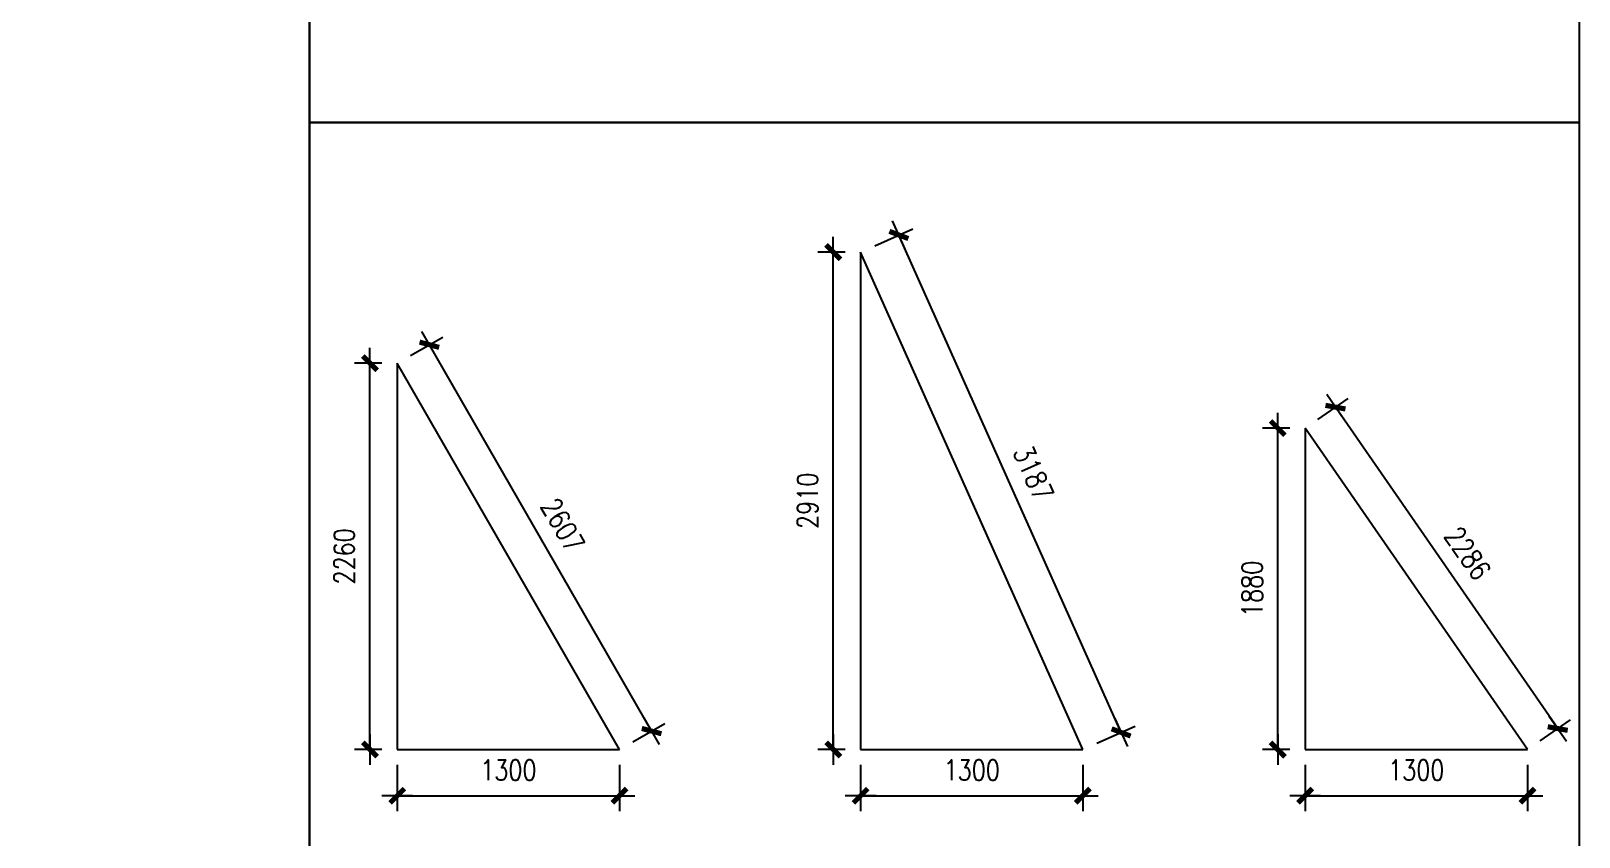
# Model space of a CAD drawing. Header units: millimetres. Extents: x 2287919 to 2522484, y -1845182 to -1736911.
# Drawn here: x 2503007 to 2512062, y -1777512 to -1772797 of the extents above; entities that cross this region are included whole.
import ezdxf

# ---------------------------------------------------------------- set-up
doc = ezdxf.new("R2010")
doc.units = ezdxf.units.MM
doc.header["$LTSCALE"] = 1000
doc.header["$PDMODE"] = 34
doc.styles.add('DIM_FONT', font='simplex.shx', dxfattribs={"width": 0.8, "bigfont": 'hztxt.shx'})
doc.dimstyles.new('WGH(1)', dxfattribs={"dimscale": 1.2, "dimtxt": 100, "dimasz": 0.5, "dimexe": 75, "dimexo": 75, "dimgap": 75, "dimtad": 1, "dimdec": 0, "dimzin": 0, "dimdsep": 46, "dimtxsty": 'DIM_FONT', "dimblk1": '_DIMX', "dimblk2": '_DIMX', "dimsah": 1, "dimcen": 0.09, "dimclrd": 3, "dimclre": 3, "dimclrt": 7, "dimadec": 0, "dimazin": 0, "dimtfac": 1, "dimtdec": 0, "dimtix": 1, "dimtmove": 2, "dimatfit": 3, "dimldrblk": '_DIMX', "dimfxl": 1, "dimtolj": 1, "dimtzin": 0, "dimarcsym": 0})

# ---------------------------------------------------------------- blocks, each defined once
blk = doc.blocks.new('_DIMX')
blk.add_line((-150, 0), (150, 0))
at = {"const_width": 50}
blk.add_lwpolyline([(-70, -70), (70, 70)], dxfattribs=at)
blk = doc.blocks.new('*D1783')
at = {"color": 3, "lineweight": -2}
for p, q in [((2505060, -1774740), (2504900, -1774740)), ((2504990, -1776999.4), (2504990, -1774740.6)), ((2505060, -1777000), (2504900, -1777000))]:
    blk.add_line(p, q, dxfattribs=at)
at = {"layer": 'Defpoints', "color": 0}
for p in [(2504990, -1774740), (2505150, -1774740), (2505150, -1777000)]:
    blk.add_point(p, dxfattribs=at)
at = {"color": 3, "lineweight": -2, "xscale": 0.6, "yscale": 0.6, "zscale": 0.6}
for p, rotation in [((2504990, -1774740), 90), ((2504990, -1777000), 270)]:
    blk.add_blockref('_DIMX', p, dxfattribs=dict(at, rotation=rotation))
at = {"color": 7, "insert": (2504840, -1775870), "char_height": 120, "attachment_point": 5, "rotation": 90, "style": 'DIM_FONT'}
blk.add_mtext('\\A1;2260', dxfattribs=at)
blk = doc.blocks.new('*D1784')
at = {"color": 3, "lineweight": -2}
for p, q in [((2505228, -1774695.1), (2505415.7, -1774587.2)), ((2506637.3, -1776891.5), (2505337.9, -1774632.6)), ((2506528, -1776955.1), (2506715.7, -1776847.2))]:
    blk.add_line(p, q, dxfattribs=at)
at = {"layer": 'Defpoints', "color": 0}
for p in [(2505337.6, -1774632.1), (2505150, -1774740), (2506450, -1777000)]:
    blk.add_point(p, dxfattribs=at)
at = {"color": 3, "lineweight": -2, "xscale": 0.6, "yscale": 0.6, "zscale": 0.6}
for p, rotation in [((2505337.6, -1774632.1), 119.9084273214051), ((2506637.6, -1776892.1), 299.9084273214051)]:
    blk.add_blockref('_DIMX', p, dxfattribs=dict(at, rotation=rotation))
at = {"color": 7, "insert": (2506117.7, -1775687.3), "char_height": 120, "attachment_point": 5, "rotation": 299.90843, "style": 'DIM_FONT'}
blk.add_mtext('\\A1;2607', dxfattribs=at)
blk = doc.blocks.new('*D1785')
at = {"color": 3, "lineweight": -2}
for p, q in [((2505150, -1777090), (2505150, -1777360)), ((2506450, -1777090), (2506450, -1777360)), ((2505150.6, -1777270), (2506449.4, -1777270))]:
    blk.add_line(p, q, dxfattribs=at)
at = {"layer": 'Defpoints', "color": 0}
for p in [(2505150, -1777000), (2506450, -1777000), (2506450, -1777270)]:
    blk.add_point(p, dxfattribs=at)
at = {"color": 3, "lineweight": -2, "xscale": 0.6, "yscale": 0.6, "zscale": 0.6, "rotation": 180}
blk.add_blockref('_DIMX', (2505150, -1777270), dxfattribs=at)
at = {"color": 3, "lineweight": -2, "xscale": 0.6, "yscale": 0.6, "zscale": 0.6}
blk.add_blockref('_DIMX', (2506450, -1777270), dxfattribs=at)
at = {"color": 7, "insert": (2505800, -1777120), "char_height": 120, "attachment_point": 5, "style": 'DIM_FONT'}
blk.add_mtext('\\A1;1300', dxfattribs=at)
blk = doc.blocks.new('*D1786')
at = {"color": 3, "lineweight": -2}
for p, q in [((2507770, -1774090), (2507610, -1774090)), ((2507700, -1776999.4), (2507700, -1774090.6)), ((2507770, -1777000), (2507610, -1777000))]:
    blk.add_line(p, q, dxfattribs=at)
at = {"layer": 'Defpoints', "color": 0}
for p in [(2507700, -1774090), (2507860, -1774090), (2507860, -1777000)]:
    blk.add_point(p, dxfattribs=at)
at = {"color": 3, "lineweight": -2, "xscale": 0.6, "yscale": 0.6, "zscale": 0.6}
for p, rotation in [((2507700, -1774090), 90), ((2507700, -1777000), 270)]:
    blk.add_blockref('_DIMX', p, dxfattribs=dict(at, rotation=rotation))
at = {"color": 7, "insert": (2507550, -1775545), "char_height": 120, "attachment_point": 5, "rotation": 90, "style": 'DIM_FONT'}
blk.add_mtext('\\A1;2910', dxfattribs=at)
blk = doc.blocks.new('*D1787')
at = {"color": 3, "lineweight": -2}
for p, q in [((2507860, -1777090), (2507860, -1777360)), ((2509160, -1777090), (2509160, -1777360)), ((2507860.6, -1777270), (2509159.4, -1777270))]:
    blk.add_line(p, q, dxfattribs=at)
at = {"layer": 'Defpoints', "color": 0}
for p in [(2507860, -1777000), (2509160, -1777000), (2509160, -1777270)]:
    blk.add_point(p, dxfattribs=at)
at = {"color": 3, "lineweight": -2, "xscale": 0.6, "yscale": 0.6, "zscale": 0.6, "rotation": 180}
blk.add_blockref('_DIMX', (2507860, -1777270), dxfattribs=at)
at = {"color": 3, "lineweight": -2, "xscale": 0.6, "yscale": 0.6, "zscale": 0.6}
blk.add_blockref('_DIMX', (2509160, -1777270), dxfattribs=at)
at = {"color": 7, "insert": (2508510, -1777120), "char_height": 120, "attachment_point": 5, "style": 'DIM_FONT'}
blk.add_mtext('\\A1;1300', dxfattribs=at)
blk = doc.blocks.new('*D1788')
at = {"color": 3, "lineweight": -2}
for p, q in [((2510370, -1775120), (2510210, -1775120)), ((2510300, -1776999.4), (2510300, -1775120.6)), ((2510370, -1777000), (2510210, -1777000))]:
    blk.add_line(p, q, dxfattribs=at)
at = {"layer": 'Defpoints', "color": 0}
for p in [(2510300, -1775120), (2510460, -1775120), (2510460, -1777000)]:
    blk.add_point(p, dxfattribs=at)
at = {"color": 3, "lineweight": -2, "xscale": 0.6, "yscale": 0.6, "zscale": 0.6}
for p, rotation in [((2510300, -1775120), 90), ((2510300, -1777000), 270)]:
    blk.add_blockref('_DIMX', p, dxfattribs=dict(at, rotation=rotation))
at = {"color": 7, "insert": (2510150, -1776060), "char_height": 120, "attachment_point": 5, "rotation": 90, "style": 'DIM_FONT'}
blk.add_mtext('\\A1;1880', dxfattribs=at)
blk = doc.blocks.new('*D1789')
at = {"color": 3, "lineweight": -2}
for p, q in [((2510534, -1775068.8), (2510711.5, -1774946.1)), ((2511937.1, -1776876.8), (2510637.8, -1774997.8)), ((2511834, -1776948.8), (2512011.5, -1776826.1))]:
    blk.add_line(p, q, dxfattribs=at)
at = {"layer": 'Defpoints', "color": 0}
for p in [(2510637.4, -1774997.3), (2510460, -1775120), (2511760, -1777000)]:
    blk.add_point(p, dxfattribs=at)
at = {"color": 3, "lineweight": -2, "xscale": 0.6, "yscale": 0.6, "zscale": 0.6}
for p, rotation in [((2510637.4, -1774997.3), 124.6634458535007), ((2511937.4, -1776877.3), 304.6634458535007)]:
    blk.add_blockref('_DIMX', p, dxfattribs=dict(at, rotation=rotation))
at = {"color": 7, "insert": (2511410.8, -1775852), "char_height": 120, "attachment_point": 5, "rotation": 304.66345, "style": 'DIM_FONT'}
blk.add_mtext('\\A1;2286', dxfattribs=at)
blk = doc.blocks.new('*D1790')
at = {"color": 3, "lineweight": -2}
for p, q in [((2510460, -1777090), (2510460, -1777360)), ((2511760, -1777090), (2511760, -1777360)), ((2510460.6, -1777270), (2511759.4, -1777270))]:
    blk.add_line(p, q, dxfattribs=at)
at = {"layer": 'Defpoints', "color": 0}
for p in [(2510460, -1777000), (2511760, -1777000), (2511760, -1777270)]:
    blk.add_point(p, dxfattribs=at)
at = {"color": 3, "lineweight": -2, "xscale": 0.6, "yscale": 0.6, "zscale": 0.6, "rotation": 180}
blk.add_blockref('_DIMX', (2510460, -1777270), dxfattribs=at)
at = {"color": 3, "lineweight": -2, "xscale": 0.6, "yscale": 0.6, "zscale": 0.6}
blk.add_blockref('_DIMX', (2511760, -1777270), dxfattribs=at)
at = {"color": 7, "insert": (2511110, -1777120), "char_height": 120, "attachment_point": 5, "style": 'DIM_FONT'}
blk.add_mtext('\\A1;1300', dxfattribs=at)
blk = doc.blocks.new('*D1791')
at = {"color": 3, "lineweight": -2}
for p, q in [((2507942.2, -1774053.3), (2508165.9, -1773953.3)), ((2509383.5, -1776899.5), (2508084, -1773990.6)), ((2509242.2, -1776963.3), (2509465.9, -1776863.3))]:
    blk.add_line(p, q, dxfattribs=at)
at = {"layer": 'Defpoints', "color": 0}
for p in [(2508083.8, -1773990), (2507860, -1774090), (2509160, -1777000)]:
    blk.add_point(p, dxfattribs=at)
at = {"color": 3, "lineweight": -2, "xscale": 0.6, "yscale": 0.6, "zscale": 0.6}
for p, rotation in [((2508083.8, -1773990), 114.0720061005447), ((2509383.8, -1776900), 294.0720061005447)]:
    blk.add_blockref('_DIMX', p, dxfattribs=dict(at, rotation=rotation))
at = {"color": 7, "insert": (2508870.7, -1775383.9), "char_height": 120, "attachment_point": 5, "rotation": 294.07201, "style": 'DIM_FONT'}
blk.add_mtext('\\A1;3187', dxfattribs=at)

msp = doc.modelspace()

# ---------------------------------------------------------------- linework, layer by layer
for p, q in [((2507860, -1774090), (2507860, -1777000)), ((2509160, -1777000), (2507860, -1774090)), ((2505150, -1774740), (2505150, -1777000)), ((2506450, -1777000), (2505150, -1774740)), ((2510460, -1775120), (2510460, -1777000)), ((2511760, -1777000), (2510460, -1775120)), ((2505150, -1777000), (2506450, -1777000)), ((2507860, -1777000), (2509160, -1777000)), ((2510460, -1777000), (2511760, -1777000))]:
    msp.add_line(p, q)
for points in [[(2449705.5, -1768081.5), (2504637, -1768081.5), (2504637, -1799252), (2449705.5, -1799252)], [(2504637, -1768081.5), (2512062, -1768081.5), (2512062, -1773331.5), (2504637, -1773331.5)], [(2504637, -1773331.5), (2512062, -1773331.5), (2512062, -1778581.5), (2504637, -1778581.5)]]:
    msp.add_lwpolyline(points, close=True)

# ---------------------------------------------------------------- dimensions: what is measured, and where the dimension line sits
for p1, p2, distance, picture, middle in [((2509160, -1777000), (2507860, -1774090), -245.1, '*D1791', (2508870.7, -1775383.9)), ((2507860, -1777000), (2507860, -1774090), 160, '*D1786', (2507550, -1775545)), ((2506450, -1777000), (2505150, -1774740), -216.5, '*D1784', (2506117.7, -1775687.3)), ((2505150, -1777000), (2505150, -1774740), 160, '*D1783', (2504840, -1775870)), ((2511760, -1777000), (2510460, -1775120), -215.7, '*D1789', (2511410.8, -1775852)), ((2510460, -1777000), (2510460, -1775120), 160, '*D1788', (2510150, -1776060)), ((2505150, -1777000), (2506450, -1777000), -270, '*D1785', (2505800, -1777120)), ((2507860, -1777000), (2509160, -1777000), -270, '*D1787', (2508510, -1777120)), ((2510460, -1777000), (2511760, -1777000), -270, '*D1790', (2511110, -1777120))]:
    dim = msp.add_aligned_dim(p1=p1, p2=p2, distance=distance, dimstyle='WGH(1)')
    dim.commit()
    dim.dimension.update_dxf_attribs({"geometry": picture, "text_midpoint": middle})

doc.saveas('drawing.dxf')
